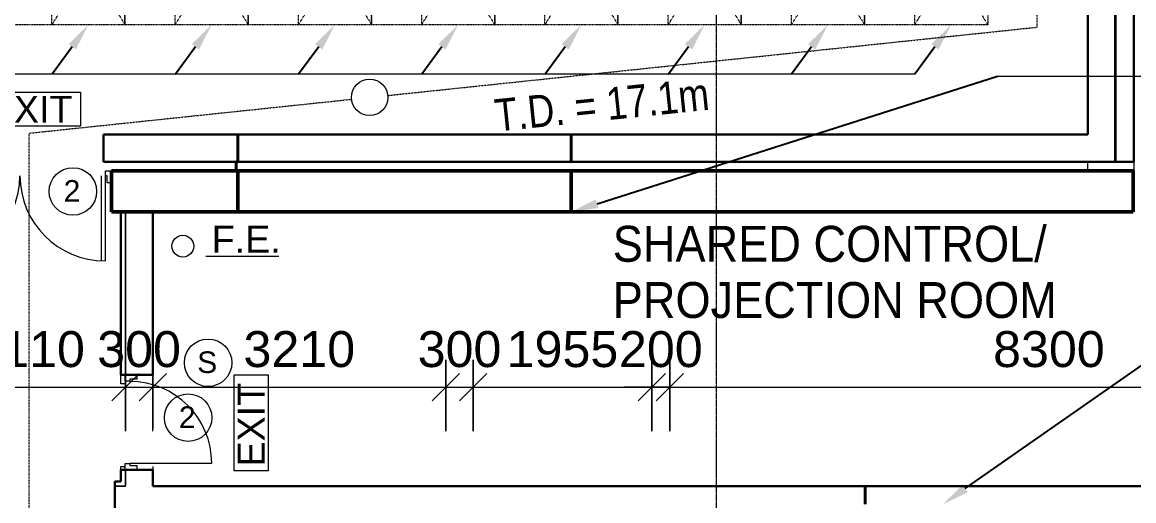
# Model space of a CAD drawing. Header units: millimetres. Extents: x -11708 to 484395, y -10237143 to 211873.
# Drawn here: x 157135 to 169310, y 44269 to 49508 of the extents above; entities that cross this region are included whole.
import ezdxf
from ezdxf import colors
from ezdxf.entities.mleader import LeaderData, LeaderLine
from ezdxf.math import Vec2, Vec3

# ---------------------------------------------------------------- set-up
doc = ezdxf.new("R2010")
doc.units = ezdxf.units.MM
for name, pattern in [('3AXXX-TFP-ARC-DWG-1997-P02-LL00-WS4-04$0$3AXXX-TFP-ARC-DWG-XXXX-P00-LB01-WS4-01$0$Hidden', [2.25, 1, -1.25]), ('Dash2', [3, 1.5, -1.5]), ('Grid Line', [21, 12, -3, 3, -3])]:
    doc.linetypes.add(name, pattern=pattern)
for name, color, linetype, lineweight in [('0-1', 7, 'Continuous', 5), ('3AXXX-TFP-ARC-DWG-1997-P02-LL00-WS4-04$0$3AXXX-TFP-ARC-DWG-XXXX-P00-LB01-WS4-01$0$A-010-M_LINE-1', 90, '3AXXX-TFP-ARC-DWG-1997-P02-LL00-WS4-04$0$3AXXX-TFP-ARC-DWG-XXXX-P00-LB01-WS4-01$0$Hidden', 9), ('A-010-M_LINE', 90, 'Continuous', 9), ('A-200-M_WALL_INT', 2, 'Continuous', 9), ('A-325-M_DOOR', 31, 'Continuous', 5), ('A-ANNO-DIMS-1', 7, 'Continuous', 5), ('A-ANNO-NOTE', 7, 'Continuous', 5), ('A-ANNO-NOTE-1', 7, 'Continuous', 20), ('A-DETL', 102, 'Continuous', 5), ('A-DETL-HDLN-1', 7, 'Dash2', 5), ('A-DOOR', 7, 'Continuous', 5), ('A-DOOR-1', 7, 'Continuous', 9), ('A-FLOR', 7, 'Continuous', 18), ('A-WALL-3', 7, 'Continuous', 35), ('Dims-B1-FPARTPLANAT_8-6mPD_dwg-1', 7, 'Continuous', 5), ('G-ANNO-TEXT', 7, 'Continuous', 5), ('I-WALL', 7, 'Continuous', 9), ('I-WALL-3', 7, 'Continuous', 30), ('I-WALL-4', 7, 'Continuous', 18), ('OAP280_W', 210, 'Continuous', 50), ('S-GRID-1', 7, 'Grid Line', 5)]:
    doc.layers.add(name, color=color, linetype=linetype, lineweight=lineweight)
doc.layers.add('3AXXX-TFP-ARC-DWG-1997-P02-LL00-WS4-04$0$0-chair', color=30, linetype='Continuous')
doc.styles.add('Arial Narrow', font='ARIALN.TTF', dxfattribs={"height": 353.981763})
doc.styles.add('Arial_1', font='arial.ttf', dxfattribs={"height": 393.413174})
doc.styles.add('Arial_2', font='arial.ttf', dxfattribs={"height": 1.475299})
doc.styles.add('Arial_5', font='arial.ttf', dxfattribs={"height": 1.18024})
doc.styles.add('Arial_6', font='arial.ttf', dxfattribs={"width": 0.9, "height": 393.413174})

# ---------------------------------------------------------------- blocks, each defined once
blk = doc.blocks.new('Dims-B1-FPARTPLANAT_8-6mPD_dwg__Oblique-5772989-B1_F PART PLAN AT _8_6mPD')
at = {"layer": 'A-ANNO-DIMS-1'}
blk.add_line((-0.5, -0.5), (0.5, 0.5), dxfattribs=at)
blk = doc.blocks.new('Dims-B1-FPARTPLANAT_8-6mPD_dwg-5616331-B1_F PART PLAN AT _8_6mPD')
at = {"layer": 'A-ANNO-DIMS-1'}
for p, q in [((78070.6, 45513.5), (80580.6, 45513.5)), ((80480.6, 45513.5), (84090.3, 45513.5))]:
    blk.add_line(p, q, dxfattribs=at)
at = {"layer": 'A-ANNO-DIMS-1', "flags": 128}
for points in [[(80380.6, 45813.5), (80380.6, 45032.6)], [(83890.3, 45813.5), (83890.3, 45032.6)], [(84190.3, 45813.5), (84190.3, 45032.6)], [(86145.3, 45813.5), (86145.3, 45032.6)], [(86345.3, 45813.5), (86345.3, 45032.6)]]:
    blk.add_lwpolyline(points, close=True, dxfattribs=at)
for points in [[(80680.6, 45032.6), (80680.6, 45813.5), (80680.6, 45051.6)], [(80080.6, 45513.5), (80380.6, 45513.5), (80680.6, 45513.5), (80980.6, 45513.5)], [(83590.3, 45513.5), (83890.3, 45513.5), (84190.3, 45513.5), (84490.3, 45513.5)], [(83990.3, 45513.5), (86345.3, 45513.5), (86645.3, 45513.5)], [(86345.3, 45513.5), (86145.3, 45513.5), (85845.3, 45513.5)], [(86145.3, 45513.5), (94847.3, 45513.5), (95147.3, 45513.5)]]:
    blk.add_lwpolyline(points, dxfattribs=at)
at = {"xscale": 300, "yscale": 300, "zscale": 300}
for p in [(80380.6, 45513.5), (80380.6, 45513.5), (83890.3, 45513.5), (83890.3, 45513.5), (86145.3, 45513.5), (86145.3, 45513.5)]:
    blk.add_blockref('Dims-B1-FPARTPLANAT_8-6mPD_dwg__Oblique-5772989-B1_F PART PLAN AT _8_6mPD', p, dxfattribs=at)
at = {"xscale": 300, "yscale": 300, "zscale": 300, "rotation": 180}
for p in [(80680.6, 45513.5), (80680.6, 45513.5), (84190.3, 45513.5), (84190.3, 45513.5), (86345.3, 45513.5), (86345.3, 45513.5)]:
    blk.add_blockref('Dims-B1-FPARTPLANAT_8-6mPD_dwg__Oblique-5772989-B1_F PART PLAN AT _8_6mPD', p, dxfattribs=at)
at = {"layer": 'A-ANNO-DIMS-1', "char_height": 393.41, "attachment_point": 2, "line_spacing_factor": 0.938532, "style": 'Arial_1'}
for s, insert, width in [('2110', (79325.6, 46126.3), 1459.2), ('300', (80530.6, 46126.4), 1094.4), ('3210', (82285.5, 46126.4), 1459.2), ('300', (84040.3, 46126.4), 1094.4), ('1955', (85167.8, 46126.3), 1459.2), ('200', (86245.3, 46126.3), 1094.4), ('8300', (90496.3, 46126.4), 1459.2)]:
    blk.add_mtext(s, dxfattribs=dict(at, insert=insert, width=width))
blk = doc.blocks.new('ARC_ANN_EXIT - ARC_ANN_EXIT-878429-B1_F PART PLAN AT _8_6mPD')
at = {"layer": 'A-ANNO-NOTE'}
for p, q in [((-2.124, 0), (-2.124, 1.862)), ((-2.124, 1.862), (3.134, 1.862)), ((3.134, 1.862), (3.134, 0)), ((3.134, 0), (-2.124, 0))]:
    blk.add_line(p, q, dxfattribs=at)
at = {"layer": 'A-ANNO-NOTE', "insert": (0.406, 1.662), "char_height": 1.4753, "width": 5.454, "attachment_point": 2, "line_spacing_factor": 0.938532, "style": 'Arial_2'}
blk.add_mtext('EXIT', dxfattribs=at)
blk = doc.blocks.new('ARC_ANN_FIRE-RATING_two_ - none-909955-B1_F PART PLAN AT _8_6mPD')
at = {"layer": 'A-ANNO-NOTE'}
blk.add_circle((0, 0), 1.3, dxfattribs=at)
at = {"layer": 'A-ANNO-NOTE', "insert": (-0.05, 0.62), "char_height": 1.18, "width": 1.0944, "attachment_point": 2, "line_spacing_factor": 0.938532, "style": 'Arial_5'}
blk.add_mtext('2', dxfattribs=at)
blk = doc.blocks.new('ARC_ANN_SMOKE SEAL_HOLD OPEN DOOR_ - none-5827350-B1_F PART PLAN AT _8_6mPD')
at = {"layer": 'A-ANNO-NOTE'}
blk.add_circle((0, 0), 1.3, dxfattribs=at)
at = {"layer": 'A-ANNO-NOTE', "insert": (-0.05, 0.62), "char_height": 1.18, "width": 1.3104, "attachment_point": 2, "line_spacing_factor": 0.938532, "style": 'Arial_5'}
blk.add_mtext('S', dxfattribs=at)
blk = doc.blocks.new('ARC_DOOR_T17_SINGLE_FABRIC_FINISH - 800x2100mm-34974179-B1_F PART PLAN AT _8_6mPD')
at = {"layer": 'A-DOOR'}
blk.add_line((448, 74), (448, 970), dxfattribs=at)
blk.add_arc((448, 74), 896, 90, 180, dxfattribs=at)
at = {"layer": 'A-DOOR-1'}
for p, q in [((-521, 151), (-471, 151)), ((-471, 151), (-471, 74)), ((471, 151), (521, 151)), ((471, 74), (471, 151)), ((-451, 21), (-521, 21)), ((-471, 74), (-451, 74)), ((-451, 74), (-451, 21)), ((451, 21), (451, 74)), ((451, 74), (471, 74)), ((521, 21), (451, 21))]:
    blk.add_line(p, q, dxfattribs=at)
blk = doc.blocks.new('A$C41A67BAA')
at = {"layer": 'OAP280_W'}
for p, q in [((14567, 35375), (3377, 35375)), ((3377, 35375), (3377, 34925)), ((4761, 35375), (4761, 34925)), ((8411, 35375), (8411, 34925)), ((14567, 34925), (14567, 35375)), ((3377, 34925), (14567, 34925))]:
    blk.add_line(p, q, dxfattribs=at)
blk = doc.blocks.new('ARC_DOOR_TIMBER_T20-FA-I - 1670x2400mm-49660521-0295')
at = {"layer": 'A-325-M_DOOR'}
for p, q in [((-934, -22), (-934, 910)), ((-890, -22), (-890, 910)), ((934, 910), (934, -22))]:
    blk.add_line(p, q, dxfattribs=at)
at = {"layer": 'A-325-M_DOOR', "lineweight": 9}
for p, q in [((-1003, 55), (-957, 55)), ((-957, 55), (-957, -22)), ((957, 55), (997, 55)), ((957, -22), (957, 55)), ((-937, -75), (-1003, -75)), ((-957, -22), (-937, -22)), ((-937, -22), (-937, -75)), ((937, -75), (937, -22)), ((937, -22), (957, -22)), ((997, -75), (937, -75))]:
    blk.add_line(p, q, dxfattribs=at)
at = {"layer": 'A-325-M_DOOR'}
for centre, start, end in [((-934, -22), 0, 90), ((934, -22), 90, 180)]:
    blk.add_arc(centre, 933, start, end, dxfattribs=at)
blk = doc.blocks.new('3AXXX-TFP-ARC-DWG-1997-P02-LL00-WS4-04$0$A$C4b76c8d7')
at = {"layer": '3AXXX-TFP-ARC-DWG-1997-P02-LL00-WS4-04$0$3AXXX-TFP-ARC-DWG-XXXX-P00-LB01-WS4-01$0$A-010-M_LINE-1'}
for p, q in [((-17275, 16975), (-17275, 18275)), ((-17274, 18275), (-16474, 16975)), ((-17274, 16975), (-16475, 18275)), ((-16475, 18275), (-16475, 16975)), ((-15925, 16975), (-15925, 18275)), ((-15925, 18275), (-15125, 16975)), ((-15925, 16975), (-15126, 18275)), ((-15125, 18275), (-15125, 16975)), ((-14575, 16975), (-14575, 18275)), ((-14574, 18275), (-13774, 16975)), ((-14574, 16975), (-13775, 18275)), ((-13775, 18275), (-13775, 16975)), ((-13225, 16975), (-13225, 18275)), ((-13225, 18275), (-12425, 16975)), ((-13225, 16975), (-12426, 18275)), ((-12425, 18275), (-12425, 16975)), ((-11875, 16975), (-11875, 18275)), ((-11874, 18275), (-11074, 16975)), ((-11874, 16975), (-11075, 18275)), ((-11075, 18275), (-11075, 16975)), ((-10525, 16975), (-10525, 18275)), ((-10524, 18275), (-9724, 16975)), ((-10524, 16975), (-9725, 18275)), ((-9725, 18275), (-9725, 16975)), ((-9175, 16975), (-9175, 18275)), ((-9174, 18275), (-8374, 16975)), ((-9174, 16975), (-8375, 18275)), ((-8375, 18275), (-8375, 16975)), ((-7825, 16975), (-7825, 18275)), ((-7824, 18275), (-7024, 16975)), ((-7824, 16975), (-7025, 18275)), ((-7025, 18275), (-7025, 16975)), ((-16475, 16975), (-16475, 17615)), ((-15125, 16975), (-15125, 17615)), ((-13775, 16975), (-13775, 17615)), ((-12425, 16975), (-12425, 17615)), ((-11075, 16975), (-11075, 17615)), ((-9725, 16975), (-9725, 17615)), ((-8375, 16975), (-8375, 17615)), ((-17275, 16975), (-17825, 16975)), ((-16475, 16975), (-17275, 16975)), ((-15925, 16975), (-16475, 16975)), ((-15125, 16975), (-15925, 16975)), ((-14575, 16975), (-15125, 16975)), ((-13775, 16975), (-14575, 16975)), ((-13225, 16975), (-13775, 16975)), ((-12425, 16975), (-13225, 16975)), ((-11875, 16975), (-12425, 16975)), ((-11075, 16975), (-11875, 16975)), ((-10525, 16975), (-11075, 16975)), ((-9725, 16975), (-10525, 16975)), ((-9175, 16975), (-9725, 16975)), ((-8375, 16975), (-9175, 16975)), ((-7825, 16975), (-8375, 16975)), ((-7025, 16975), (-7825, 16975))]:
    blk.add_line(p, q, dxfattribs=at)

msp = doc.modelspace()

# ---------------------------------------------------------------- linework, layer by layer
at = {"layer": 'A-010-M_LINE', "lineweight": 40}
msp.add_line((159477.7, 47880.8), (159477.7, 47980.8), dxfattribs=at)
at = {"layer": 'A-200-M_WALL_INT', "lineweight": 40}
for p, q in [((159495.5, 47980.8), (159495.5, 48280.8)), ((163145.5, 47980.8), (163145.5, 48280.8)), ((159495.5, 47980.8), (159477.7, 47980.8)), ((166366.2, 44230.7), (166366.2, 44430.7))]:
    msp.add_line(p, q, dxfattribs=at)
at = {"layer": 'A-200-M_WALL_INT'}
for p, q in [((163145.5, 48280.8), (159495.5, 48280.8)), ((159495.5, 47980.8), (163144.5, 47980.8))]:
    msp.add_line(p, q, dxfattribs=at)
at = {"layer": 'A-ANNO-NOTE'}
msp.add_circle((158893.4, 47056.2), 120, dxfattribs=at)
at = {"layer": 'A-ANNO-NOTE-1'}
msp.add_line((159146.2, 46946.9), (159944.3, 46946.9), dxfattribs=at)
at = {"layer": 'A-DETL'}
msp.add_circle((160939.8, 48685.6), 200, dxfattribs=at)
at = {"layer": 'A-DETL-HDLN-1'}
for p, q in [((168250.4, 49454), (168250.4, 58654)), ((161138.7, 48706.5), (168250.4, 49454)), ((157211.2, 48293.8), (160740.8, 48664.7)), ((157211.2, 43393.8), (157211.2, 48293.8))]:
    msp.add_line(p, q, dxfattribs=at)
at = {"layer": 'A-FLOR'}
for p, q in [((168807.2, 47880.7), (168807.2, 47980.7)), ((169309.7, 47980.7), (169309.7, 47630.7)), ((169309.7, 47630.7), (169301.4, 47630.7)), ((158214.7, 45550.8), (158214.7, 45648.8)), ((158264.7, 45550.8), (158214.7, 45550.8)), ((158564.7, 45648.8), (158564.7, 45630.8)), ((158214.7, 44606.8), (158214.7, 44642.8)), ((158214.7, 44642.8), (158260.7, 44642.8)), ((158564.7, 44642.8), (158564.7, 44606.8))]:
    msp.add_line(p, q, dxfattribs=at)
at = {"layer": 'A-WALL-3'}
for p, q in [((169301.4, 47880.7), (158111.7, 47880.8)), ((158111.7, 47880.8), (158111.7, 47430.8)), ((169301.4, 47430.7), (169301.4, 47880.7)), ((158111.7, 47430.8), (169301.4, 47430.7))]:
    msp.add_line(p, q, dxfattribs=at)
at = {"layer": 'G-ANNO-TEXT'}
for p, q in [((166911.7, 48940.4), (152742.7, 48940.4)), ((167818.8, 48918.3), (180043.8, 48918.3))]:
    msp.add_line(p, q, dxfattribs=at)
at = {"layer": 'I-WALL'}
for p, q in [((158264.7, 45648.8), (158264.7, 47430.8)), ((158264.7, 44430.8), (158264.7, 44606.8)), ((158148, 44430.8), (158264.7, 44430.8))]:
    msp.add_line(p, q, dxfattribs=at)
at = {"layer": 'I-WALL-3'}
for p, q in [((169109.8, 63130.7), (169109.7, 47980.7)), ((169107.2, 47980.7), (169107.2, 62579.7)), ((168807.2, 62279.7), (168807.2, 48280.7)), ((169309.7, 47980.7), (169309.7, 51361.7)), ((168807.2, 48280.7), (158025, 48280.8)), ((158025, 48280.8), (158025, 47980.8)), ((158025, 47980.8), (169107.2, 47980.7)), ((169109.7, 47980.7), (169309.7, 47980.7)), ((158214.7, 47430.8), (158214.7, 45648.8)), ((158564.7, 45648.8), (158564.7, 47430.8)), ((158214.7, 45648.8), (158564.7, 45648.8)), ((158214.7, 44606.8), (158214.7, 44480.8)), ((158564.7, 44606.8), (158214.7, 44606.8)), ((158564.7, 44430.8), (158564.7, 44606.8)), ((158148, 44480.8), (158148, 44130.8)), ((158214.7, 44480.8), (158148, 44480.8)), ((172531.4, 44430.7), (158564.7, 44430.8))]:
    msp.add_line(p, q, dxfattribs=at)
at = {"layer": 'I-WALL-4'}
for p, q in [((158264.7, 47430.8), (158264.7, 45648.8)), ((158264.7, 44606.8), (158264.7, 44430.8)), ((158264.7, 44430.8), (158148, 44430.8))]:
    msp.add_line(p, q, dxfattribs=at)
at = {"layer": 'S-GRID-1'}
msp.add_line((164734.8, 71409.7), (164734.5, 6132.5), dxfattribs=at)

# ---------------------------------------------------------------- block references
at = {"layer": '0-1', "rotation": 269.9996999999998}
msp.add_blockref('ARC_DOOR_T17_SINGLE_FABRIC_FINISH - 800x2100mm-34974179-B1_F PART PLAN AT _8_6mPD', (158239.7, 45127.8), dxfattribs=at)
at = {"layer": '3AXXX-TFP-ARC-DWG-1997-P02-LL00-WS4-04$0$0-chair', "color": 1}
msp.add_blockref('3AXXX-TFP-ARC-DWG-1997-P02-LL00-WS4-04$0$A$C4b76c8d7', (174734.8, 32505.8), dxfattribs=at)
at = {"layer": 'A-325-M_DOOR', "rotation": 180}
msp.add_blockref('ARC_DOOR_TIMBER_T20-FA-I - 1670x2400mm-49660521-0295', (157108.8, 47805.8), dxfattribs=at)
at = {"layer": 'A-ANNO-NOTE', "xscale": 200, "yscale": 200, "zscale": 200}
for name, p in [('ARC_ANN_EXIT - ARC_ANN_EXIT-878429-B1_F PART PLAN AT _8_6mPD', (157145.6, 48370.1)), ('ARC_ANN_FIRE-RATING_two_ - none-909955-B1_F PART PLAN AT _8_6mPD', (157689.6, 47655.8)), ('ARC_ANN_SMOKE SEAL_HOLD OPEN DOOR_ - none-5827350-B1_F PART PLAN AT _8_6mPD', (159170.5, 45780.2)), ('ARC_ANN_FIRE-RATING_two_ - none-909955-B1_F PART PLAN AT _8_6mPD', (158951.7, 45178.8))]:
    msp.add_blockref(name, p, dxfattribs=at)
at = {"layer": 'A-ANNO-NOTE', "xscale": 200.0000000000001, "yscale": 200.0000000000001, "zscale": 200.0000000000001, "rotation": 90}
msp.add_blockref('ARC_ANN_EXIT - ARC_ANN_EXIT-878429-B1_F PART PLAN AT _8_6mPD', (159826.8, 45020.8), dxfattribs=at)
at = {"layer": 'Dims-B1-FPARTPLANAT_8-6mPD_dwg-1'}
msp.add_blockref('Dims-B1-FPARTPLANAT_8-6mPD_dwg-5616331-B1_F PART PLAN AT _8_6mPD', (77884.1, 0), dxfattribs=at)
at = {"layer": 'I-WALL-3'}
msp.add_blockref('A$C41A67BAA', (154734.5, 12505.8), dxfattribs=at)

# ---------------------------------------------------------------- texts
at = {"layer": 'A-ANNO-NOTE', "insert": (159588.1, 47279.3), "char_height": 295.06, "width": 900, "attachment_point": 2, "line_spacing_factor": 0.938532, "style": 'Arial_2'}
msp.add_mtext('F.E.', dxfattribs=at)
at = {"layer": 'G-ANNO-TEXT', "insert": (162293.5, 48663), "char_height": 353.982, "width": 2812.209, "attachment_point": 1, "rotation": 5.86275, "line_spacing_factor": 0.968573, "style": 'Arial Narrow'}
msp.add_mtext('T.D. = 17.1m', dxfattribs=at)
at = {"layer": 'G-ANNO-TEXT', "insert": (163602.8, 47279.2), "char_height": 393.413, "width": 5750.4, "attachment_point": 1, "line_spacing_factor": 0.938532, "style": 'Arial_6'}
msp.add_mtext('SHARED CONTROL/\\PPROJECTION ROOM', dxfattribs=at)

# ---------------------------------------------------------------- leaders
at = {"layer": 'G-ANNO-TEXT'}
ml = msp.add_multileader_mtext('Standard', dxfattribs=at)
ml.set_content('', color=256)
ml.set_leader_properties()
ml.build(insert=Vec2(0, 0))
ml.multileader.update_dxf_attribs({"text_right_attachment_type": 6, "dogleg_length": 0.36, "arrow_head_size": 300})
ctx = ml.context
ctx.base_point, ctx.char_height, ctx.arrow_head_size, ctx.landing_gap_size, ctx.plane_origin = Vec3(157461.1, 48941), 0.18, 300, 0.09, Vec3(157461.7, 48940.9)
ctx.right_attachment = 6
notes = []
notes.append((ctx, [(0, (1, 1, 0), (157461.7, 48940.9), (-1, 0), 0.36, [(0, [(157859.4, 49481.2)], 0, [])])]))
ctx.mtext.insert, ctx.mtext.flow_direction = Vec3(157461.2, 48941.1), 5
ml = msp.add_multileader_mtext('Standard', dxfattribs=at)
ml.set_content('', color=256)
ml.set_leader_properties()
ml.build(insert=Vec2(0, 0))
ml.multileader.update_dxf_attribs({"text_right_attachment_type": 6, "dogleg_length": 0.36, "arrow_head_size": 300})
ctx = ml.context
ctx.base_point, ctx.char_height, ctx.arrow_head_size, ctx.landing_gap_size, ctx.plane_origin = Vec3(158811.1, 48941), 0.18, 300, 0.09, Vec3(158811.7, 48940.9)
ctx.right_attachment = 6
notes.append((ctx, [(0, (1, 1, 0), (158811.7, 48940.9), (-1, 0), 0.36, [(0, [(159209.4, 49481.2)], 0, [])])]))
ctx.mtext.insert, ctx.mtext.flow_direction = Vec3(158811.2, 48941.1), 5
ml = msp.add_multileader_mtext('Standard', dxfattribs=at)
ml.set_content('', color=256)
ml.set_leader_properties()
ml.build(insert=Vec2(0, 0))
ml.multileader.update_dxf_attribs({"text_right_attachment_type": 6, "dogleg_length": 0.36, "arrow_head_size": 300})
ctx = ml.context
ctx.base_point, ctx.char_height, ctx.arrow_head_size, ctx.landing_gap_size, ctx.plane_origin = Vec3(160161.1, 48941), 0.18, 300, 0.09, Vec3(160161.7, 48940.9)
ctx.right_attachment = 6
notes.append((ctx, [(0, (1, 1, 0), (160161.7, 48940.9), (-1, 0), 0.36, [(0, [(160559.4, 49481.2)], 0, [])])]))
ctx.mtext.insert, ctx.mtext.flow_direction = Vec3(160161.2, 48941.1), 5
ml = msp.add_multileader_mtext('Standard', dxfattribs=at)
ml.set_content('', color=256)
ml.set_leader_properties()
ml.build(insert=Vec2(0, 0))
ml.multileader.update_dxf_attribs({"text_right_attachment_type": 6, "dogleg_length": 0.36, "arrow_head_size": 300})
ctx = ml.context
ctx.base_point, ctx.char_height, ctx.arrow_head_size, ctx.landing_gap_size, ctx.plane_origin = Vec3(161511.1, 48940.9), 0.18, 300, 0.09, Vec3(161511.7, 48940.8)
ctx.right_attachment = 6
notes.append((ctx, [(0, (1, 1, 0), (161511.7, 48940.8), (-1, 0), 0.36, [(0, [(161909.4, 49481.1)], 0, [])])]))
ctx.mtext.insert, ctx.mtext.flow_direction = Vec3(161511.2, 48941), 5
ml = msp.add_multileader_mtext('Standard', dxfattribs=at)
ml.set_content('', color=256)
ml.set_leader_properties()
ml.build(insert=Vec2(0, 0))
ml.multileader.update_dxf_attribs({"text_right_attachment_type": 6, "dogleg_length": 0.36, "arrow_head_size": 300})
ctx = ml.context
ctx.base_point, ctx.char_height, ctx.arrow_head_size, ctx.landing_gap_size, ctx.plane_origin = Vec3(162861.1, 48940.8), 0.18, 300, 0.09, Vec3(162861.7, 48940.7)
ctx.right_attachment = 6
notes.append((ctx, [(0, (1, 1, 0), (162861.7, 48940.7), (-1, 0), 0.36, [(0, [(163259.4, 49481)], 0, [])])]))
ctx.mtext.insert, ctx.mtext.flow_direction = Vec3(162861.2, 48940.9), 5
ml = msp.add_multileader_mtext('Standard', dxfattribs=at)
ml.set_content('', color=256)
ml.set_leader_properties()
ml.build(insert=Vec2(0, 0))
ml.multileader.update_dxf_attribs({"text_right_attachment_type": 6, "dogleg_length": 0.36, "arrow_head_size": 300})
ctx = ml.context
ctx.base_point, ctx.char_height, ctx.arrow_head_size, ctx.landing_gap_size, ctx.plane_origin = Vec3(164211.1, 48940.7), 0.18, 300, 0.09, Vec3(164211.7, 48940.6)
ctx.right_attachment = 6
notes.append((ctx, [(0, (1, 1, 0), (164211.7, 48940.6), (-1, 0), 0.36, [(0, [(164609.4, 49480.9)], 0, [])])]))
ctx.mtext.insert, ctx.mtext.flow_direction = Vec3(164211.2, 48940.8), 5
ml = msp.add_multileader_mtext('Standard', dxfattribs=at)
ml.set_content('', color=256)
ml.set_leader_properties()
ml.build(insert=Vec2(0, 0))
ml.multileader.update_dxf_attribs({"text_right_attachment_type": 6, "dogleg_length": 0.36, "arrow_head_size": 300})
ctx = ml.context
ctx.base_point, ctx.char_height, ctx.arrow_head_size, ctx.landing_gap_size, ctx.plane_origin = Vec3(165561.1, 48940.6), 0.18, 300, 0.09, Vec3(165561.7, 48940.5)
ctx.right_attachment = 6
notes.append((ctx, [(0, (1, 1, 0), (165561.7, 48940.5), (-1, 0), 0.36, [(0, [(165959.4, 49480.8)], 0, [])])]))
ctx.mtext.insert, ctx.mtext.flow_direction = Vec3(165561.2, 48940.7), 5
ml = msp.add_multileader_mtext('Standard', dxfattribs=at)
ml.set_content('', color=256)
ml.set_leader_properties()
ml.build(insert=Vec2(0, 0))
ml.multileader.update_dxf_attribs({"text_right_attachment_type": 6, "dogleg_length": 0.36, "arrow_head_size": 300})
ctx = ml.context
ctx.base_point, ctx.char_height, ctx.arrow_head_size, ctx.landing_gap_size, ctx.plane_origin = Vec3(166911.1, 48940.5), 0.18, 300, 0.09, Vec3(166911.7, 48940.4)
ctx.right_attachment = 6
notes.append((ctx, [(0, (1, 1, 0), (166911.7, 48940.4), (-1, 0), 0.36, [(0, [(167309.4, 49480.8)], 0, [])])]))
ctx.mtext.insert, ctx.mtext.flow_direction = Vec3(166911.2, 48940.6), 5
ml = msp.add_multileader_mtext('Standard', dxfattribs=at)
ml.set_content('', color=256)
ml.set_leader_properties()
ml.build(insert=Vec2(0, 0))
ml.multileader.update_dxf_attribs({"text_right_attachment_type": 6, "dogleg_length": 0.36, "arrow_head_size": 300})
ctx = ml.context
ctx.base_point, ctx.char_height, ctx.arrow_head_size, ctx.landing_gap_size, ctx.plane_origin = Vec3(167818.8, 48918.3), 0.18, 300, 0.09, Vec3(168028, 49156.9)
ctx.right_attachment, ctx.text_align_type = 6, 2
notes.append((ctx, [(0, (1, 1, 0), (167818.5, 48918.3), (1, 0), 0.36, [(0, [(163145.5, 47430.7)], 0, [])])]))
ctx.mtext.insert, ctx.mtext.alignment, ctx.mtext.flow_direction = Vec3(167818.9, 48918.3), 3, 5
ml = msp.add_multileader_mtext('Standard', dxfattribs=at)
ml.set_content('', color=256)
ml.set_leader_properties()
ml.build(insert=Vec2(0, 0))
ml.multileader.update_dxf_attribs({"text_right_attachment_type": 6, "dogleg_length": 0.36, "arrow_head_size": 300})
ctx = ml.context
ctx.base_point, ctx.char_height, ctx.arrow_head_size, ctx.landing_gap_size, ctx.plane_origin = Vec3(173931.7, 48918.3), 0.18, 300, 0.09, Vec3(171535.6, 49156.9)
ctx.right_attachment, ctx.text_align_type = 6, 2
notes.append((ctx, [(0, (1, 1, 0), (173931.3, 48918.3), (1, 0), 0.36, [(0, [(167218.6, 44230.7)], 0, [])])]))
ctx.mtext.insert, ctx.mtext.alignment, ctx.mtext.flow_direction = Vec3(173931.8, 48918.4), 3, 5
for ctx, leaders in notes:
    for number, flags, end, landing, length, lines in leaders:
        leader = LeaderData()
        leader.index, (leader.has_last_leader_line, leader.has_dogleg_vector, leader.attachment_direction) = number, flags
        leader.last_leader_point, leader.dogleg_vector, leader.dogleg_length = Vec3(end), Vec3(landing), length
        for number, points, colour, breaks in lines:
            line = LeaderLine()
            line.index, line.vertices, line.color, line.breaks = number, Vec3.list(points), colors.encode_raw_color(colour), breaks
            leader.lines.append(line)
        ctx.leaders.append(leader)

doc.saveas('drawing.dxf')
